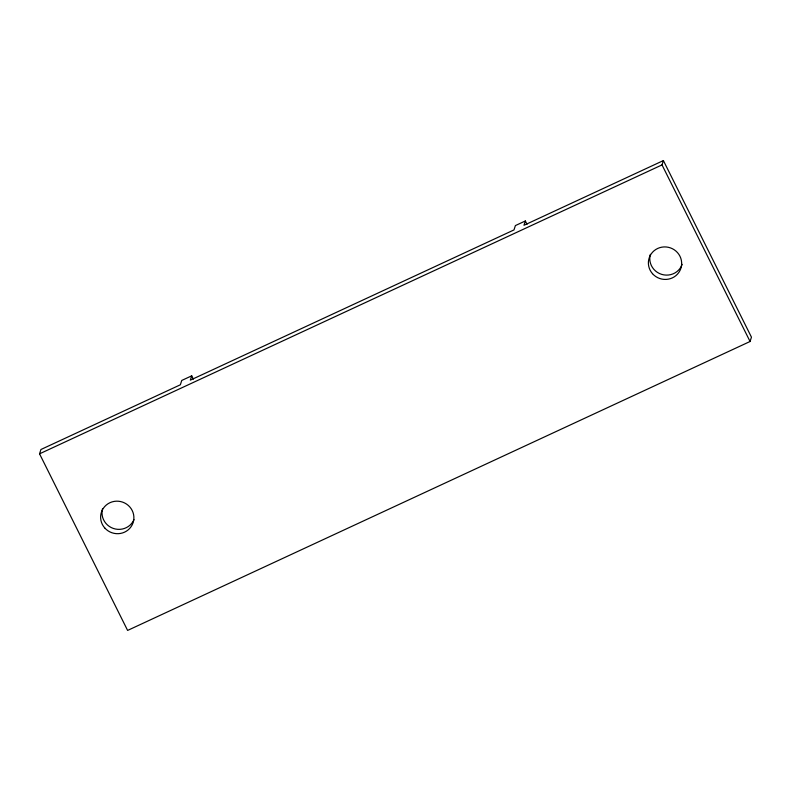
<?xml version="1.0" encoding="UTF-8"?>
<svg xmlns="http://www.w3.org/2000/svg" width="791" height="791" viewBox="0 0 791 791"><rect width="100%" height="100%" fill="white"/><g stroke="black" fill="none" stroke-linecap="round" stroke-linejoin="round"><path stroke-width="1.19" d="M191.709 375.834L190.324 380.155L514.002 229.914L515.386 225.583L525.343 220.966L523.958 225.297L663.392 160.573L751.45 337.174L750.066 341.494L127.608 630.427L39.55 453.826L40.934 449.506L180.368 384.782L181.742 380.451L191.709 375.834L193.35 379.136M750.066 341.494L662.018 164.904L663.392 160.573M39.55 453.826L662.018 164.904M525.343 220.966L526.994 224.268M134.005 519.598A16.69 16.225 17.7 0 1 113.261 528.418A16.69 16.225 17.7 0 1 102.573 508.613M682.158 264.352A16.69 16.225 17.7 0 1 661.543 274.329A16.69 16.225 17.7 0 1 650.34 254.356M652.496 273.686A16.69 16.225 17.7 0 0 680.774 268.683A16.69 16.225 17.7 0 0 661.8 247.168A16.69 16.225 17.7 0 0 652.496 273.686M104.728 527.943A16.69 16.225 17.7 0 0 133.007 522.94A16.69 16.225 17.7 0 0 114.033 501.425A16.69 16.225 17.7 0 0 104.728 527.943"/></g></svg>
